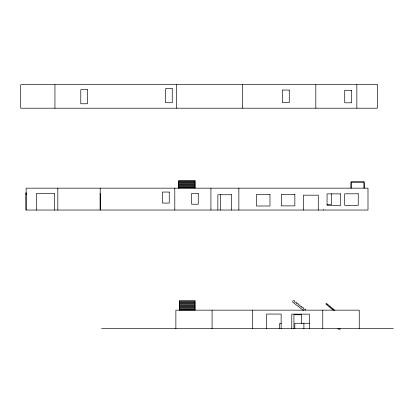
<?xml version="1.0" encoding="UTF-8"?>
<svg xmlns="http://www.w3.org/2000/svg" width="414" height="414" viewBox="0 0 414 414"><rect width="100%" height="100%" fill="white"/><g stroke="black" fill="none" stroke-linecap="round" stroke-linejoin="round"><path stroke-width="0.62" d="M351.067 188.292L351.067 182.569L364.087 182.569L364.087 188.292M178.688 181.208L195.056 181.208M178.688 181.948L195.056 181.948M178.688 182.688L195.056 182.688M178.688 183.428L195.056 183.428M178.688 184.163L195.056 184.163M178.688 184.903L195.056 184.903M178.688 185.643L195.056 185.643M178.688 186.383L195.056 186.383M178.688 187.123L195.056 187.123M178.688 187.863L195.056 187.863M26.325 192.862L25.932 192.862L25.968 210.038L367.989 210.038L367.989 188.163L26.129 188.163L26.129 210.038M25.932 193.721L26.325 193.711M25.932 194.528L26.294 194.528M231.638 194.74L217.862 194.74L217.862 210.038M327.091 204.656L331.412 204.656L331.412 193.669M179.35 301.376L195.035 301.376M179.35 302.163L195.035 302.163M179.35 302.944L195.035 302.944M179.35 303.731L195.035 303.731M179.35 304.518L195.035 304.518M179.35 305.299L195.035 305.299M179.35 306.086L195.035 306.086M179.35 306.872L195.035 306.872M179.35 307.654L195.035 307.654M179.35 308.44L195.035 308.44M179.35 309.227L195.035 309.227M179.35 310.008L195.035 310.008M334.952 310.288L334.139 310.288L334.139 309.605L333.332 309.605L333.332 308.922L332.52 308.922L332.52 308.239L331.707 308.239L331.707 307.555L330.9 307.555L330.9 306.877L330.087 306.877L330.087 306.194L329.28 306.194L329.28 305.511L328.468 305.511L328.468 304.828L327.655 304.828L327.655 304.15L326.848 304.15L326.848 303.467L326.035 303.467L326.035 304.15L333.254 310.221M309.408 323.267L294.84 323.267L294.84 328.654M281.406 323.613L279.502 323.613L279.502 328.654M101.585 328.654L393.3 328.654M303.529 310.49L292.781 302.199L292.781 300.807L294.587 300.807L294.587 302.199L296.393 302.199L296.393 303.591L298.194 303.591L298.194 304.983L300 304.983L300 306.376L301.806 306.376L301.806 307.768L303.612 307.768L303.612 309.16L305.418 309.16L305.418 310.086M337.845 328.54L338.838 329.332L340.044 329.332L340.044 328.374M364.087 187.79L364.087 181.699L351.067 181.699L351.067 187.79M359.248 328.654L359.248 310.153L175.872 310.153L175.872 328.654M356.842 84.668L356.842 108.209M323.406 209.489L323.406 210.038M322.77 310.153L322.77 328.654M318.283 210.038L318.283 195.175L303.421 195.175L303.421 210.038M315.825 84.668L315.825 108.209M309.398 328.654L309.398 314.128L291.766 314.128L291.766 328.654M303.892 323.267L303.892 328.654M301.682 323.598L301.682 314.754L293.924 314.754L293.924 328.654M281.137 328.654L281.137 314.06L266.544 314.06L266.544 328.654M252.38 310.153L252.38 328.654M242.459 84.668L242.459 108.209M238.857 188.163L238.857 210.038M231.504 194.74L231.504 210.038M220.476 194.74L220.476 210.038M212.077 310.153L212.077 328.654M210.928 188.163L210.928 210.038M195.056 188.23L195.056 180.468L178.688 180.468L178.688 188.23M195.035 310.076L195.035 300.59L179.35 300.59L179.35 310.076M176.411 84.668L176.411 108.209M174.791 188.163L174.791 210.038M100.209 188.163L100.209 210.038L100.178 193.374M57.825 188.163L57.825 210.038M54.948 84.668L54.948 108.209M54.632 210.038L54.632 193.328L36.51 193.328L36.51 210.038M377.356 84.668L20.7 84.668L20.7 108.209L377.356 108.209L377.356 84.668M172.24 88.648L165.548 88.648L165.548 102.734L172.24 102.734L172.24 88.648M87.478 89.683L80.787 89.683L80.787 103.764L87.478 103.764L87.478 89.683M289.267 90.061L282.301 90.061L282.301 102.558L289.267 102.558L289.267 90.061M351.698 90.288L344.727 90.288L344.727 102.786L351.698 102.786L351.698 90.288M169.248 192.06L162.443 192.06L162.443 203.067L169.248 203.067L169.248 192.06M198.27 193.473L191.625 193.473L191.625 204.221L198.27 204.221L198.27 193.473M358.245 193.809L344.696 193.809L344.696 205.334L358.245 205.334L358.245 193.809M340.598 193.881L327.055 193.881L327.055 205.406L340.598 205.406L340.598 193.881M294.861 194.357L281.313 194.357L281.313 205.882L294.861 205.882L294.861 194.357M269.975 194.482L256.432 194.482L256.432 206.012L269.975 206.012L269.975 194.482"/></g></svg>
